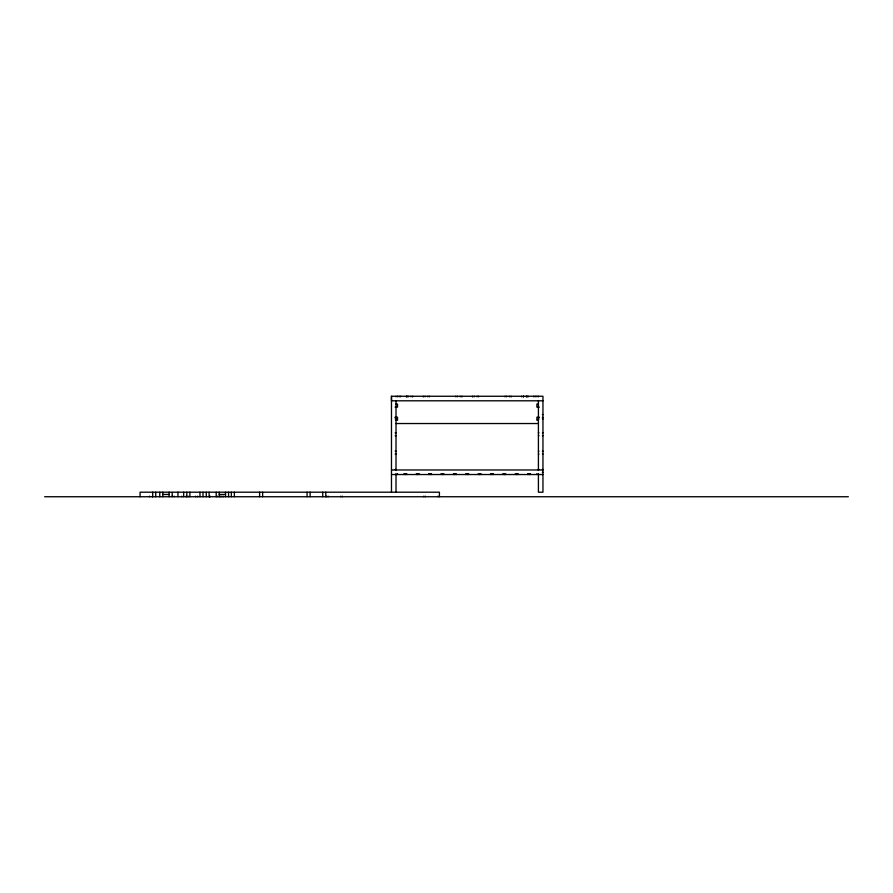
<?xml version="1.0" encoding="UTF-8"?>
<svg xmlns="http://www.w3.org/2000/svg" width="893" height="893" viewBox="0 0 893 893"><rect width="100%" height="100%" fill="white"/><g stroke="black" fill="none" stroke-linecap="round" stroke-linejoin="round"><path stroke-width="1.34" d="M538.412 473.513L538.412 492.199L542.955 492.199L542.955 396.258L391.469 396.258L391.469 400.801L542.955 400.801M396.012 404.082L397.53 404.082L397.53 407.119L395.108 407.119M538.412 404.082L536.894 404.082L536.894 407.119L539.316 407.119M542.386 414.542L542.955 414.542M395.108 417.21L397.53 417.21L397.53 420.246L396.012 420.246M539.316 417.21L536.894 417.21L536.894 420.246L538.412 420.246M395.164 417.455L396.012 417.455M538.412 417.455L538.97 417.455M542.386 417.455L542.955 417.455M395.164 418.962L396.012 418.962M538.412 418.962L538.97 418.962M542.386 418.962L542.955 418.962M396.012 423.528L538.412 423.528M395.164 432.848L396.012 432.848M538.412 432.848L538.97 432.848M542.386 432.848L542.955 432.848M395.164 435.751L396.012 435.751M538.412 435.751L538.97 435.751M542.386 435.751L542.955 435.751M395.164 451.155L396.012 451.155M538.412 451.155L538.97 451.155M542.386 451.155L542.955 451.155M395.164 454.057L396.012 454.057M538.412 454.057L538.97 454.057M542.386 454.057L542.955 454.057M395.164 469.45L396.012 469.45M538.412 469.45L538.97 469.45M542.386 469.45L542.955 469.45M391.469 469.975L542.955 469.975M542.386 472.352L542.955 472.352M391.469 474.529L542.955 474.529M162.805 494.465L169.112 494.465M219.22 494.465L225.538 494.465M44.65 496.742L848.35 496.742M538.412 396.258L538.412 396.827M538.412 400.544L538.412 470.488M536.894 396.258L536.894 396.827M536.894 473.67L536.894 474.529M535.208 396.258L535.208 396.827M533.78 396.258L533.78 396.827M530.453 473.67L530.453 474.529M529.125 473.67L529.125 474.529M529.002 473.67L529.002 474.529M528.076 396.258L528.076 396.827M527.774 396.258L527.774 396.827M527.674 473.67L527.674 474.529M526.647 396.258L526.647 396.827M526.267 396.258L526.267 396.827M523.51 396.258L523.51 396.827M523.454 396.258L523.454 396.827M521.724 396.258L521.724 396.972M518.085 473.67L518.085 474.529M516.757 473.67L516.757 474.529M516.634 473.67L516.634 474.529M515.306 473.67L515.306 474.529M511.12 396.258L511.12 396.972M509.323 396.258L509.39 396.827M506.577 396.258L506.577 396.827M505.717 473.67L505.717 474.529M505.058 396.258L505.058 396.827M504.389 473.67L504.389 474.529M504.266 473.67L504.266 474.529M502.938 473.67L502.938 474.529M493.338 473.67L493.338 474.529M492.021 473.67L492.021 474.529M491.887 473.67L491.887 474.529M490.57 473.67L490.57 474.529M480.97 473.67L480.97 474.529M479.641 473.67L479.641 474.529M479.519 473.67L479.519 474.529M478.57 396.258L478.57 396.827M478.19 473.67L478.19 474.529M477.063 396.258L477.063 396.827M474.306 396.258L474.239 396.827M472.509 396.258L472.509 396.972M468.602 473.67L468.602 474.529M467.273 473.67L467.273 474.529M467.151 473.67L467.151 474.529M465.822 473.67L465.822 474.529M461.915 396.258L461.915 396.972M460.185 396.258L460.185 396.827M457.361 396.258L457.361 396.827M456.234 473.67L456.234 474.529M455.854 396.258L455.854 396.827M454.905 473.67L454.905 474.529M454.783 473.67L454.783 474.529M453.454 473.67L453.454 474.529M443.854 473.67L443.854 474.529M442.537 473.67L442.537 474.529M442.403 473.67L442.403 474.529M441.086 473.67L441.086 474.529M439.378 496.742L439.434 492.199L140.078 492.199L140.078 496.742M437.916 496.173L437.916 496.742M431.486 473.67L431.486 474.529M430.158 473.67L430.158 474.529M430.035 473.67L430.035 474.529M429.366 396.258L429.366 396.827M428.707 473.67L428.707 474.529M427.847 396.258L427.847 396.827M425.291 496.173L425.291 496.742M425.035 396.258L425.101 396.827M423.784 496.173L423.784 496.742M423.304 396.258L423.304 396.972M419.118 473.67L419.118 474.529M417.79 473.67L417.79 474.529M417.667 473.67L417.667 474.529M416.339 473.67L416.339 474.529M412.7 396.258L412.7 396.972M410.981 396.258L410.914 396.827M408.157 396.258L408.157 396.827M407.777 396.258L407.777 396.827M406.65 396.258L406.65 396.827M406.75 473.67L406.75 474.529M406.348 396.258L406.348 396.827M405.422 473.67L405.422 474.529M405.299 473.67L405.299 474.529M403.971 473.67L403.971 474.529M400.644 396.258L400.644 396.827M399.216 396.258L399.216 396.827M397.53 396.258L397.53 396.827M397.53 473.67L397.53 474.529M396.012 396.258L396.012 396.827M396.012 400.544L396.012 470.488M396.012 473.513L396.012 492.199M391.469 396.258L391.469 492.199M342.32 496.173L342.32 496.742M340.802 496.173L340.802 496.742M328.178 496.173L328.178 496.742M326.659 496.173L326.659 496.742M325.766 492.199L325.766 496.742M322.73 492.199L322.73 496.742M310.117 492.199L310.117 496.742M307.08 492.199L307.08 496.742M262.642 492.199L262.642 496.742M259.617 492.199L259.617 496.742M234.368 492.199L234.368 496.742M231.343 492.199L231.343 496.742M228.563 492.199L228.563 496.742M225.538 492.199L225.538 496.742M223.261 496.173L223.261 496.742M221.743 496.173L221.743 496.742M220.292 496.173L220.292 496.742M219.22 492.199L219.22 496.742M217.267 496.173L217.267 496.742M216.195 492.199L216.195 496.742M210.134 496.173L210.134 496.742M209.554 496.173L209.554 496.742M209.129 492.199L209.129 496.742M206.283 492.199L206.283 496.742M203.001 492.199L203.001 496.742M199.965 492.199L199.965 496.742M197.599 496.173L197.599 496.742M195.645 496.173L195.645 496.742M189.874 492.199L189.874 496.742M188.133 496.173L188.133 496.742M186.838 492.199L186.838 496.742M186.179 496.173L186.179 496.742M183.657 492.199L183.657 496.742M181.703 496.173L181.703 496.742M177.953 492.199L177.953 496.742M174.191 496.173L174.191 496.742M172.237 492.478L172.137 496.742L172.237 496.173M169.112 492.199L169.112 496.742M162.805 492.199L162.805 496.742M159.769 492.199L159.769 496.742M155.728 492.199L155.728 496.742M152.703 492.199L152.703 496.742M152.58 496.173L152.58 496.742M149.544 496.173L149.544 496.742"/></g></svg>
